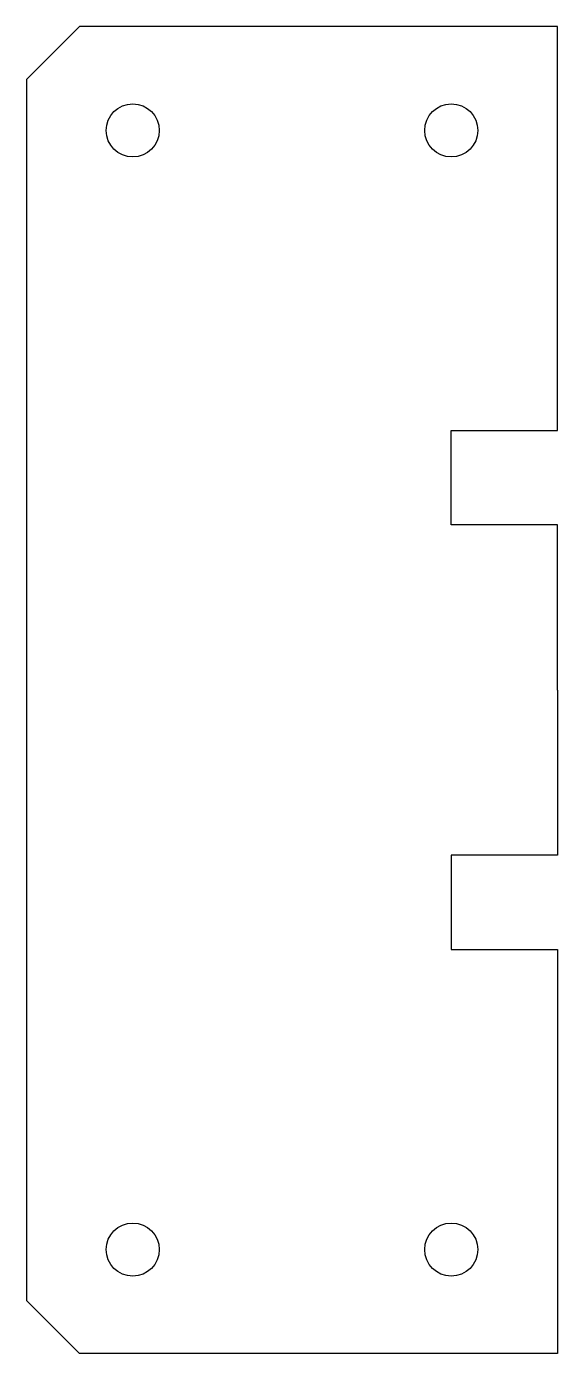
# Model space of a CAD drawing. Extents: x -20 to 0, y -25 to 25.
import ezdxf

# ---------------------------------------------------------------- set-up
doc = ezdxf.new("R2010")
doc.units = 0
doc.layers.get('0').update_dxf_attribs({"linetype": 'continuous'})

# ---------------------------------------------------------------- blocks, each defined once
blk = doc.blocks.new('BODY')
at = {"color": 0}
for p, q in [((-20, 23), (-18, 25)), ((0, 25), (-18, 25)), ((0, 9.775), (0, 25)), ((-20, 23), (-20, -23)), ((-4, 6.225), (-4, 9.775)), ((-4, 9.775), (0, 9.775)), ((0, 6.225), (-4, 6.225)), ((0, 0), (0, 6.225)), ((0, 0), (0, -6.225)), ((-4, -6.225), (-4, -9.775)), ((0, -6.225), (-4, -6.225)), ((-4, -9.775), (0, -9.775)), ((0, -9.775), (0, -25)), ((-18, -25), (-20, -23)), ((0, -25), (-18, -25))]:
    blk.add_line(p, q, dxfattribs=at)
for centre in [(-16, 21.086), (-4, 21.086), (-16, -21.086), (-4, -21.086)]:
    blk.add_circle(centre, 1, dxfattribs=at)

msp = doc.modelspace()

# ---------------------------------------------------------------- block references
at = {"color": 0}
msp.add_blockref('BODY', (0, 0), dxfattribs=at)

doc.saveas('drawing.dxf')
